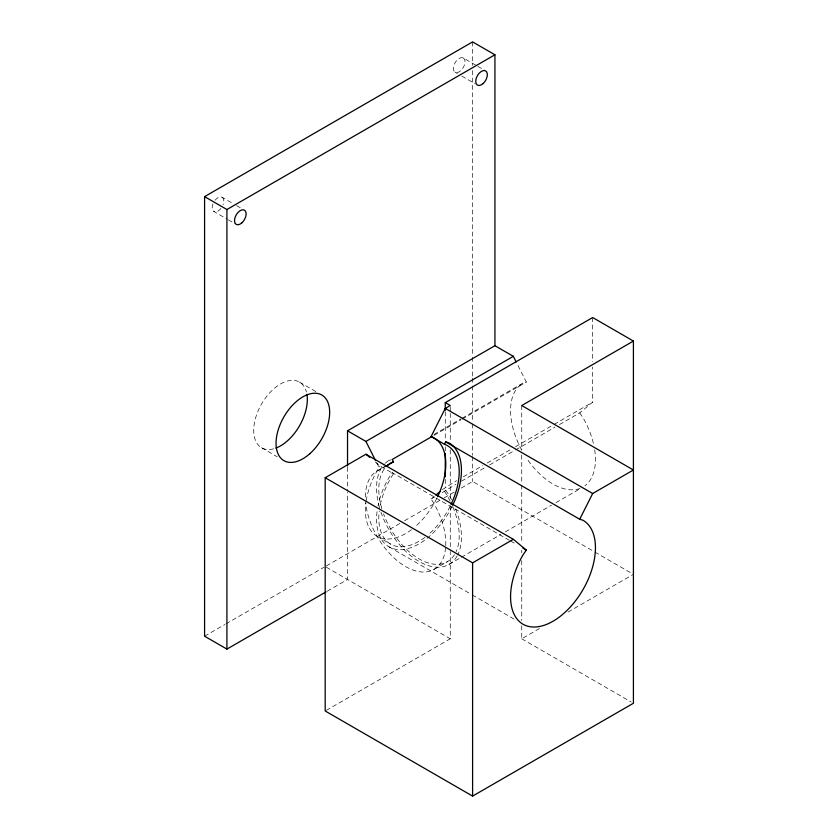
<?xml version="1.0" encoding="UTF-8"?>
<svg xmlns="http://www.w3.org/2000/svg" width="838" height="838" viewBox="0 0 838 838"><rect width="100%" height="100%" fill="white"/><g stroke="black" fill="none" stroke-linecap="round" stroke-linejoin="round"><path stroke-width="0.63" stroke-dasharray="4.19 3.14" d="M509.41 540.342L392.299 472.726L388.989 477.555A60.011 34.651 -60 0 0 378.011 505.859M445.753 545.611A56.858 32.829 60 0 0 431.099 498.998L433.937 496.641M442.443 489.591L456.616 480.687M442.275 492.545L455.841 484.406M559.438 424.594L579.707 412.893L592.676 402.135L592.676 366.992M385.333 463.152A60.011 34.651 60 0 1 388.989 460.439L391.241 459.14M434.042 434.44L461.068 418.832M462.188 418.183L522.996 383.071L526.306 382.055L516.721 363.032M433.958 435.372L460.984 419.765M462.115 419.115L526.306 382.055M377.173 470.914L384.988 466.399M365.399 496.944A56.858 32.829 60 0 1 380.096 469.542L384.558 466.965M463.414 476.759L482.688 465.635M487.224 463.016L511.033 449.273M515.569 446.654L552.996 425.044M554.128 424.395L592.676 402.135M461.466 481.159L485.118 467.51M489.622 464.901L514.396 450.603M515.527 449.954L554.934 427.191M431.099 498.998L435.571 496.41M204.587 636.21L224.877 624.488M226.009 623.839L324.065 567.221M326.328 565.922L400.03 523.373M404.565 520.754L443.124 498.495M444.255 497.835L454.458 491.948M461.267 488.02L472.601 481.473L593.775 551.425M327.239 591.188L347.529 579.467L347.529 492.095M434.032 569.39L447.429 561.649M449.011 564.393L460.272 557.888M461.392 557.239L500.81 534.487M505.314 531.879L551.477 505.23M555.982 502.622L580.765 488.324M326.317 710.341L450.268 638.786L450.268 551.477M521.739 625.756L521.739 638.786L539.787 628.364M567.986 612.086L633.413 574.313M388.989 460.439L391.199 459.769M463.309 58A8.212 4.745 -60 0 1 460.701 70.717A8.212 4.745 -60 0 1 453.588 66.611A8.212 4.745 -60 0 1 463.309 58L476.707 65.731M477.828 66.38L484.521 70.245M455.097 72.225L457.328 73.514M461.801 76.09L475.198 83.831M215.083 200.24A8.212 4.745 -60 0 1 222.101 197.265L232.147 203.068M236.609 205.645L242.192 208.861M212.957 203.927A8.212 4.745 -60 0 0 213.889 211.48L227.287 219.221M228.397 219.87L235.101 223.736M594.907 552.085L631.15 573.003M299.48 382.107L316.23 391.775M510.541 540.992L516.166 544.239M375.372 462.063L380.096 465.98L393.493 473.721A56.858 32.829 -60 0 0 379.572 508.582M261.571 447.754L277.21 456.783M377.173 536.383L390.571 544.113M388.989 546.847L471.197 594.31M472.328 594.959L515.119 619.67M521.739 638.786L631.15 701.961M326.317 567.221L450.268 638.786M392.299 472.726L393.493 473.721M579.707 412.893L583.018 417.722A60.011 34.651 60 0 1 593.744 444.863M445.701 490.261L449.011 495.09A60.011 34.651 60 0 1 451.504 499.678M376.691 462.796L380.096 469.542M592.676 317.539L592.676 361.786M521.739 405.529L521.739 449.838M521.739 455.044L521.739 483.715M521.739 485.024L521.739 543.663M521.739 550.178L521.739 552.776M521.739 560.601L521.739 620.539M472.601 41.9L472.601 65.448M472.601 70.685L472.601 355.878M472.601 357.187L472.601 376.807M472.601 378.116L472.601 384.663M472.601 385.972L472.601 422.603M472.601 423.913L472.601 455.306M472.601 456.616L472.601 481.473M450.268 406.839L450.268 412.045M450.268 413.354L450.268 442.014M450.268 449.838L450.268 500.653M450.268 505.869L450.268 550.178M445.271 411.762L445.271 440.39M445.271 446.895L445.271 450.802M445.271 479.43L445.271 487.234M347.529 467.321L347.529 490.796M454.458 554.766A56.858 32.829 60 0 1 419 558.841A56.858 32.829 60 0 1 383.542 513.83M381.856 508.739A56.858 32.829 60 0 1 385.574 467.332M444.507 491.257A56.858 32.829 60 0 1 450.079 500.904M452.855 506.938A56.858 32.829 60 0 1 456.144 551.624M445.607 547.801A56.858 32.829 60 0 1 405.602 566.572A56.858 32.829 60 0 1 365.588 501.606M450.079 506.382A56.858 32.829 -60 0 1 427.809 535.084M424.897 537.388A56.858 32.829 -60 0 1 379.237 511.023M436.671 498.652A56.858 32.829 -60 0 1 414.412 527.353M411.5 529.658A56.858 32.829 -60 0 1 365.829 503.292M366.175 500.852A56.858 32.829 -60 0 1 380.096 465.98M452.091 506.445A60.011 34.651 -60 0 1 401.172 549.634A60.011 34.651 -60 0 1 377.33 509.651M579.938 488.47A60.011 34.651 60 0 1 526.442 457.925M521.728 450.1A60.011 34.651 60 0 1 522.996 383.071M594.676 449.817A60.011 34.651 60 0 1 584.903 485.778M457.056 556.076A60.011 34.651 60 0 1 419 561.418A60.011 34.651 60 0 1 380.944 512.133M379.446 507.336A60.011 34.651 60 0 1 384.506 463.969M455.746 509.137A60.011 34.651 60 0 1 457.653 554.966M222.101 197.265A8.212 4.745 -60 0 1 223.023 204.818M220.897 208.505A8.212 4.745 -60 0 1 213.889 211.48M273.586 448.833A37.899 21.882 -60 0 1 261.571 403.989A37.899 21.882 -60 0 1 306.415 391.975"/><path stroke-width="1.26" d="M437.656 496.651A56.858 32.829 -60 0 0 431.099 436.535L445.271 408.42L450.268 405.529L445.271 402.649L445.271 410.452M451.054 504.392A56.858 32.829 -60 0 0 444.507 444.266L445.701 441.888L447.911 442.569M579.707 519.256L592.676 493.519L633.413 470.003L521.739 405.529L633.413 341.056L633.413 703.26L472.601 796.1L325.196 710.991L325.196 477.744L365.923 454.227L513.338 539.326L526.306 550.095L522.996 554.924A60.011 34.651 -60 0 0 522.996 624.216A60.011 34.651 -60 0 0 583.018 589.575A60.011 34.651 -60 0 0 583.018 520.272L579.707 519.256L445.701 441.888M435.823 495.08L440.547 491.152M326.118 591.838L226.92 649.104L204.587 636.21L204.587 196.637L472.601 41.9L494.933 54.795L494.933 345.706L347.529 430.805L347.529 466.012M204.587 196.637L226.92 209.531L494.933 54.795M347.529 430.805L365.923 441.427L513.338 356.328L516.156 361.922M445.271 402.649L592.676 317.539L633.413 341.056M431.706 436.671L392.299 459.423L393.493 461.811A56.858 32.829 60 0 0 386.318 466.515M385.679 466.316L393.493 461.811M325.196 477.744L472.601 562.843L513.338 539.326M494.933 345.706L513.338 356.328M445.271 408.42L592.676 493.519M431.099 436.535L444.507 444.266M522.922 548.136L526.306 550.095M365.923 454.227L369.705 457.359M365.923 441.427L375.56 460.544M472.601 562.843L472.601 796.1M445.271 453.4L445.271 476.822M226.92 209.531L226.92 649.104M449.011 442.904A60.011 34.651 -60 0 1 452.667 505.272M306.918 394.31A37.899 21.882 -60 0 1 275.87 448.1M483.044 83.611A8.212 4.745 -60 0 0 485.642 70.895A8.212 4.745 -60 0 0 475.932 79.505A8.212 4.745 -60 0 0 483.044 83.611M241.826 222.877A8.212 4.745 -60 0 0 244.434 210.16A8.212 4.745 -60 0 0 234.713 218.77A8.212 4.745 -60 0 0 241.826 222.877M309.798 453.714A37.899 21.882 -60 0 0 321.813 395.002A37.899 21.882 -60 0 0 276.969 434.765A37.899 21.882 -60 0 0 309.798 453.714"/></g></svg>
